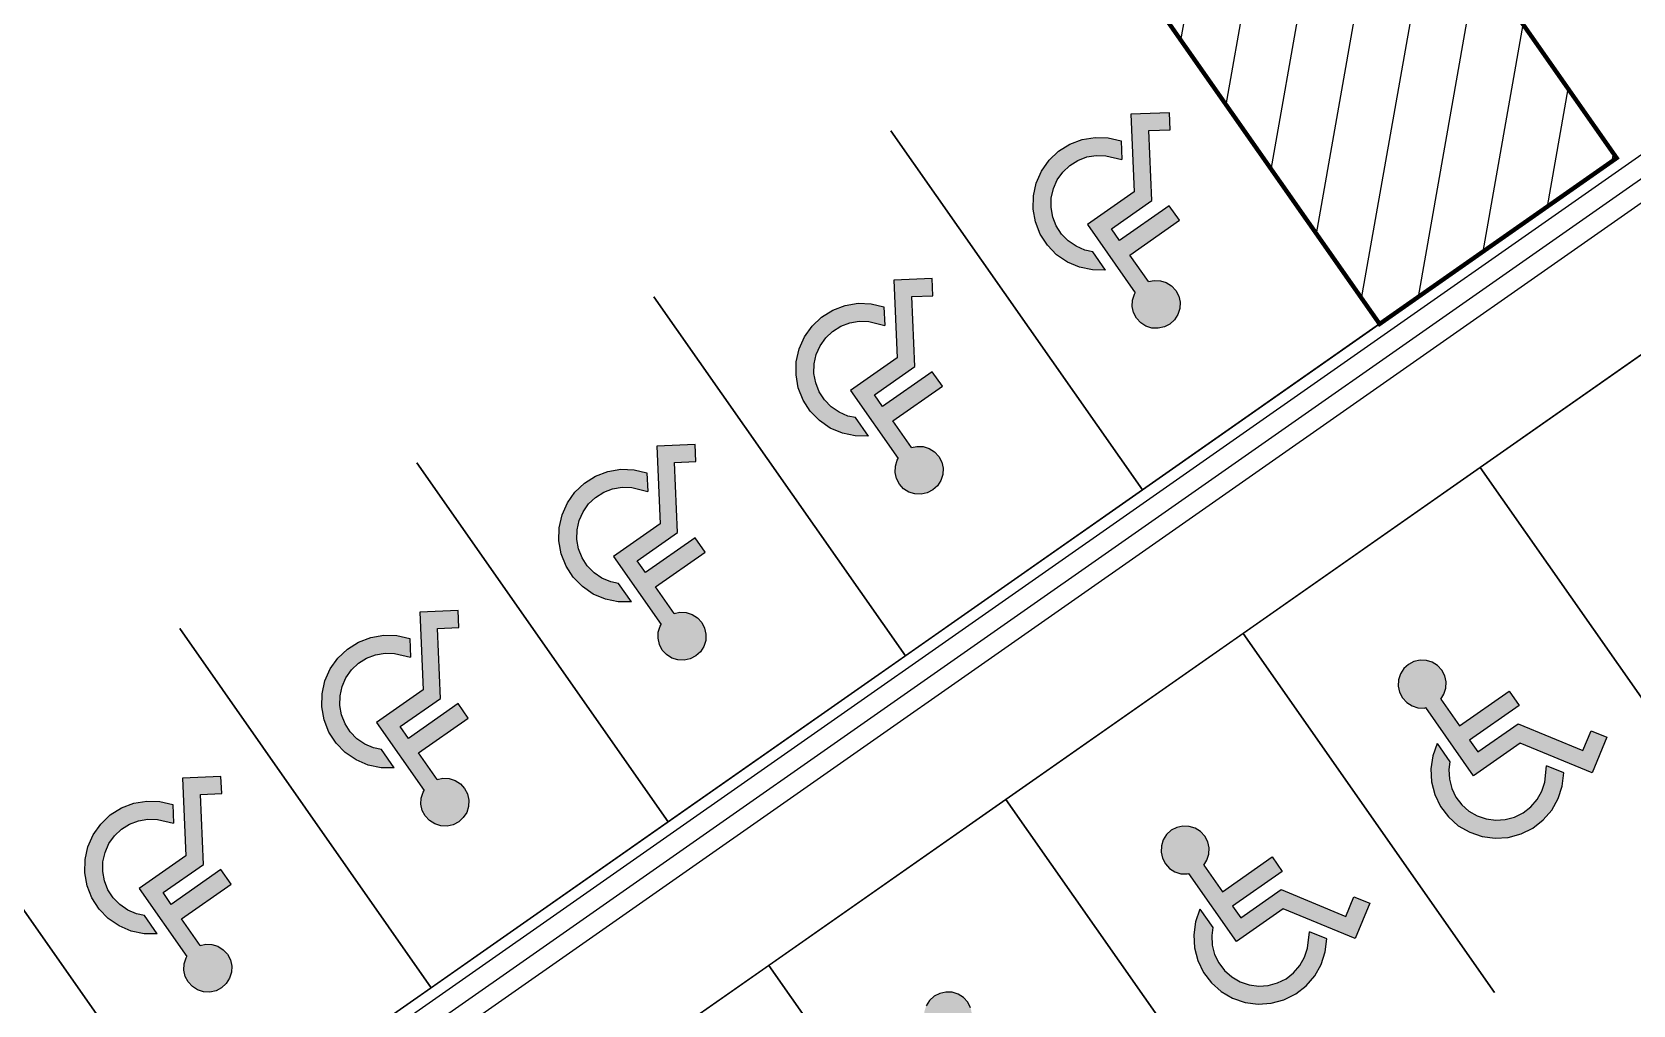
# Model space of a CAD drawing. Header units: millimetres. Extents: x 152904052 to 153933663, y 538271515 to 539240469.
# Drawn here: x 153323858 to 153342112, y 538620318 to 538631417 of the extents above; entities that cross this region are included whole.
import ezdxf

# ---------------------------------------------------------------- set-up
doc = ezdxf.new("R2010")
doc.units = ezdxf.units.MM
doc.layers.add('SCHM', color=9, linetype='Continuous')

msp = doc.modelspace()

# ---------------------------------------------------------------- hatches: boundary and pattern name
at = {"layer": 'SCHM'}
h = msp.add_hatch(dxfattribs=at)
h.set_pattern_fill('ANSI31', color=256, scale=200, angle=35)
h.set_pattern_definition([(80, (122809884.9, 494497989), (-625.352923, 110.266593), [])])
h.paths.add_polyline_path([(153336355.1, 538632182.4), (153339058.3, 538634075.2), (153341926.4, 538629979.1), (153339223.2, 538628086.3)])
for points in [[(153336851.9, 538628520.1), (153336900.3, 538628467.3), (153336933.3, 538628403.9), (153336948.8, 538628334), (153336945.7, 538628262.5), (153336924.2, 538628194.2), (153336885.7, 538628133.9), (153336833, 538628085.5), (153336769.5, 538628052.5), (153336699.6, 538628037), (153336628.1, 538628040.1), (153336559.8, 538628061.6), (153336499.5, 538628100.1), (153336451.1, 538628152.9), (153336418.1, 538628216.3), (153336402.6, 538628286.2), (153336405.7, 538628357.7), (153336427.2, 538628426), (153336438, 538628442.8), (153335894.3, 538629219.3), (153336426.3, 538629591.7), (153336388.7, 538630477.9), (153336825.9, 538630496.4), (153336834.1, 538630301.7), (153336591.6, 538630291.5), (153336625.4, 538629493.3), (153336165.7, 538629171.4), (153336259.3, 538629037.7), (153336825.6, 538629434.2), (153336940.9, 538629269.5), (153336374.6, 538628873), (153336587.5, 538628569), (153336651.8, 538628583.2), (153336723.3, 538628580.1), (153336791.6, 538628558.6)], [(153335863.4, 538628929.2), (153335951.9, 538628910.8), (153336098.7, 538628701.2), (153335948.7, 538628702.3), (153335801.8, 538628732.9), (153335663.8, 538628791.7), (153335540, 538628876.6), (153335435.4, 538628984.2), (153335354, 538629110.2), (153335298.9, 538629249.8), (153335272.4, 538629397.5), (153335275.5, 538629547.5), (153335308, 538629694), (153335368.6, 538629831.2), (153335455.1, 538629953.8), (153335564, 538630057.1), (153335691.1, 538630136.8), (153335831.4, 538630190.1), (153335979.4, 538630214.7), (153336129.4, 538630209.7), (153336275.4, 538630175.3), (153336284.4, 538629962.8), (153336102.2, 538630005.7), (153335992.9, 538630009.3), (153335885, 538629991.4), (153335782.8, 538629952.6), (153335690.2, 538629894.4), (153335610.8, 538629819.2), (153335547.7, 538629729.8), (153335503.5, 538629629.8), (153335479.8, 538629523), (153335477.6, 538629413.7), (153335496.9, 538629306), (153335537.1, 538629204.3), (153335596.4, 538629112.4), (153335672.7, 538629034), (153335762.8, 538628972.1)], [(153334148.7, 538626627.3), (153334197.1, 538626574.5), (153334230.1, 538626511.1), (153334245.6, 538626441.2), (153334242.5, 538626369.7), (153334221, 538626301.4), (153334182.5, 538626241.1), (153334129.7, 538626192.7), (153334066.3, 538626159.7), (153333996.4, 538626144.2), (153333924.9, 538626147.3), (153333856.6, 538626168.8), (153333796.3, 538626207.3), (153333747.9, 538626260.1), (153333714.9, 538626323.5), (153333699.4, 538626393.4), (153333702.5, 538626464.9), (153333724, 538626533.2), (153333734.8, 538626550), (153333191.1, 538627326.5), (153333723, 538627698.9), (153333685.5, 538628585.1), (153334122.7, 538628603.6), (153334130.9, 538628408.9), (153333888.4, 538628398.7), (153333922.2, 538627600.5), (153333462.5, 538627278.6), (153333556.1, 538627144.9), (153334122.4, 538627541.4), (153334237.7, 538627376.7), (153333671.4, 538626980.2), (153333884.3, 538626676.2), (153333948.6, 538626690.4), (153334020.1, 538626687.3), (153334088.4, 538626665.8)], [(153333160.2, 538627036.4), (153333248.7, 538627018), (153333395.5, 538626808.4), (153333245.5, 538626809.5), (153333098.6, 538626840.1), (153332960.6, 538626898.9), (153332836.8, 538626983.8), (153332732.2, 538627091.4), (153332650.8, 538627217.4), (153332595.7, 538627357), (153332569.2, 538627504.7), (153332572.3, 538627654.7), (153332604.8, 538627801.2), (153332665.4, 538627938.4), (153332751.9, 538628061), (153332860.8, 538628164.3), (153332987.9, 538628244), (153333128.2, 538628297.3), (153333276.2, 538628321.9), (153333426.2, 538628316.9), (153333572.2, 538628282.5), (153333581.2, 538628070), (153333399, 538628112.9), (153333289.7, 538628116.5), (153333181.8, 538628098.6), (153333079.6, 538628059.8), (153332987, 538628001.6), (153332907.6, 538627926.4), (153332844.5, 538627837), (153332800.3, 538627737), (153332776.6, 538627630.2), (153332774.4, 538627520.9), (153332793.7, 538627413.2), (153332833.9, 538627311.5), (153332893.2, 538627219.6), (153332969.5, 538627141.2), (153333059.6, 538627079.3)], [(153331445.5, 538624734.5), (153331493.9, 538624681.7), (153331526.9, 538624618.3), (153331542.4, 538624548.4), (153331539.3, 538624476.9), (153331517.8, 538624408.6), (153331479.3, 538624348.3), (153331426.5, 538624299.9), (153331363.1, 538624266.9), (153331293.2, 538624251.4), (153331221.7, 538624254.5), (153331153.4, 538624276), (153331093.1, 538624314.5), (153331044.7, 538624367.3), (153331011.7, 538624430.7), (153330996.2, 538624500.6), (153330999.3, 538624572.1), (153331020.8, 538624640.4), (153331031.6, 538624657.2), (153330487.9, 538625433.7), (153331019.8, 538625806.1), (153330982.3, 538626692.3), (153331419.5, 538626710.8), (153331427.7, 538626516.1), (153331185.2, 538626505.9), (153331219, 538625707.7), (153330759.3, 538625385.8), (153330852.9, 538625252.1), (153331419.2, 538625648.6), (153331534.5, 538625483.9), (153330968.2, 538625087.4), (153331181.1, 538624783.3), (153331245.4, 538624797.6), (153331316.9, 538624794.5), (153331385.2, 538624773)], [(153330457, 538625143.6), (153330545.5, 538625125.2), (153330692.3, 538624915.6), (153330542.3, 538624916.7), (153330395.4, 538624947.3), (153330257.4, 538625006.1), (153330133.6, 538625091), (153330029, 538625198.6), (153329947.6, 538625324.6), (153329892.5, 538625464.2), (153329866, 538625611.9), (153329869.1, 538625761.9), (153329901.6, 538625908.4), (153329962.2, 538626045.6), (153330048.7, 538626168.2), (153330157.6, 538626271.5), (153330284.7, 538626351.2), (153330425, 538626404.5), (153330573, 538626429.1), (153330723, 538626424.1), (153330869, 538626389.7), (153330878, 538626177.1), (153330695.8, 538626220.1), (153330586.5, 538626223.7), (153330478.6, 538626205.8), (153330376.4, 538626167), (153330283.7, 538626108.8), (153330204.4, 538626033.6), (153330141.3, 538625944.2), (153330097.1, 538625844.2), (153330073.4, 538625737.4), (153330071.2, 538625628.1), (153330090.5, 538625520.4), (153330130.7, 538625418.7), (153330190, 538625326.8), (153330266.3, 538625248.4), (153330356.4, 538625186.5)], [(153328742.3, 538622841.7), (153328790.7, 538622788.9), (153328823.7, 538622725.5), (153328839.2, 538622655.6), (153328836.1, 538622584.1), (153328814.6, 538622515.8), (153328776.1, 538622455.5), (153328723.3, 538622407.1), (153328659.9, 538622374.1), (153328590, 538622358.6), (153328518.5, 538622361.7), (153328450.2, 538622383.2), (153328389.9, 538622421.7), (153328341.5, 538622474.5), (153328308.5, 538622537.9), (153328293, 538622607.8), (153328296.1, 538622679.3), (153328317.6, 538622747.6), (153328328.4, 538622764.4), (153327784.7, 538623540.9), (153328316.6, 538623913.3), (153328279.1, 538624799.5), (153328716.3, 538624818), (153328724.5, 538624623.3), (153328482, 538624613.1), (153328515.8, 538623814.9), (153328056.1, 538623493), (153328149.7, 538623359.2), (153328716, 538623755.7), (153328831.3, 538623591.1), (153328265, 538623194.6), (153328477.9, 538622890.5), (153328542.2, 538622904.8), (153328613.7, 538622901.7), (153328682, 538622880.2)], [(153327753.8, 538623250.8), (153327842.3, 538623232.4), (153327989.1, 538623022.7), (153327839.1, 538623023.9), (153327692.2, 538623054.4), (153327554.1, 538623113.3), (153327430.4, 538623198.2), (153327325.8, 538623305.8), (153327244.4, 538623431.8), (153327189.3, 538623571.4), (153327162.8, 538623719.1), (153327165.9, 538623869.1), (153327198.4, 538624015.6), (153327259, 538624152.8), (153327345.5, 538624275.4), (153327454.4, 538624378.7), (153327581.5, 538624458.4), (153327721.8, 538624511.7), (153327869.8, 538624536.3), (153328019.8, 538624531.3), (153328165.8, 538624496.9), (153328174.8, 538624284.3), (153327992.6, 538624327.2), (153327883.3, 538624330.9), (153327775.4, 538624313), (153327673.2, 538624274.2), (153327580.5, 538624216), (153327501.2, 538624140.8), (153327438.1, 538624051.4), (153327393.9, 538623951.4), (153327370.2, 538623844.6), (153327368, 538623735.3), (153327387.3, 538623627.6), (153327427.4, 538623525.9), (153327486.8, 538623434), (153327563.1, 538623355.6), (153327653.2, 538623293.7)], [(153339966.2, 538624072.5), (153339933.1, 538624136), (153339884.8, 538624188.8), (153339824.4, 538624227.2), (153339756.2, 538624248.7), (153339684.7, 538624251.9), (153339614.8, 538624236.4), (153339551.3, 538624203.3), (153339498.5, 538624155), (153339460.1, 538624094.6), (153339438.6, 538624026.4), (153339435.4, 538623954.9), (153339450.9, 538623885), (153339484, 538623821.5), (153339532.3, 538623768.8), (153339592.7, 538623730.3), (153339660.9, 538623708.8), (153339732.4, 538623705.7), (153339752, 538623710), (153340295.6, 538622933.6), (153340827.5, 538623306), (153341647.4, 538622967.7), (153341814.3, 538623372.1), (153341634.3, 538623446.4), (153341541.7, 538623222.1), (153340803.2, 538623526.8), (153340343.5, 538623204.9), (153340249.8, 538623338.7), (153340816.1, 538623735.2), (153340700.8, 538623899.8), (153340134.5, 538623503.3), (153339921.6, 538623807.4), (153339957, 538623862.9), (153339978.5, 538623931.2), (153339981.6, 538624002.7)], [(153340012.5, 538623003.7), (153340025.5, 538623093.2), (153339878.7, 538623302.8), (153339828.4, 538623161.4), (153339806.9, 538623012.9), (153339815, 538622863.1), (153339852.5, 538622717.8), (153339917.8, 538622582.7), (153340008.3, 538622463.1), (153340120.7, 538622363.6), (153340250.4, 538622288.2), (153340392.4, 538622239.8), (153340541.2, 538622220.2), (153340690.9, 538622230.3), (153340835.7, 538622269.6), (153340969.9, 538622336.6), (153341088.4, 538622428.8), (153341186.4, 538622542.4), (153341260.1, 538622673.1), (153341306.7, 538622815.7), (153341324.3, 538622964.7), (153341127.7, 538623045.8), (153341105.7, 538622860), (153341071.7, 538622756), (153341018, 538622660.7), (153340946.6, 538622577.9), (153340860.2, 538622510.8), (153340762.4, 538622461.9), (153340656.8, 538622433.3), (153340547.7, 538622425.9), (153340439.3, 538622440.2), (153340335.8, 538622475.5), (153340241.2, 538622530.5), (153340159.3, 538622603), (153340093.3, 538622690.1), (153340045.7, 538622788.6), (153340018.4, 538622894.5)], [(153326039.1, 538620948.9), (153326087.5, 538620896.1), (153326120.5, 538620832.7), (153326136, 538620762.8), (153326132.9, 538620691.3), (153326111.4, 538620623), (153326072.9, 538620562.7), (153326020.1, 538620514.3), (153325956.7, 538620481.3), (153325886.8, 538620465.8), (153325815.3, 538620468.9), (153325747, 538620490.4), (153325686.7, 538620528.9), (153325638.3, 538620581.7), (153325605.3, 538620645.1), (153325589.8, 538620715), (153325592.9, 538620786.5), (153325614.4, 538620854.8), (153325625.2, 538620871.6), (153325081.5, 538621648.1), (153325613.4, 538622020.5), (153325575.9, 538622906.7), (153326013.1, 538622925.2), (153326021.3, 538622730.5), (153325778.8, 538622720.3), (153325812.6, 538621922.1), (153325352.9, 538621600.2), (153325446.5, 538621466.4), (153326012.8, 538621862.9), (153326128.1, 538621698.3), (153325561.8, 538621301.8), (153325774.7, 538620997.7), (153325839, 538621012), (153325910.5, 538621008.9), (153325978.8, 538620987.4)], [(153325050.6, 538621358), (153325139.1, 538621339.6), (153325285.9, 538621129.9), (153325135.9, 538621131.1), (153324989, 538621161.6), (153324850.9, 538621220.5), (153324727.2, 538621305.4), (153324622.6, 538621413), (153324541.2, 538621539), (153324486.1, 538621678.6), (153324459.6, 538621826.3), (153324462.7, 538621976.3), (153324495.2, 538622122.8), (153324555.8, 538622260), (153324642.3, 538622382.6), (153324751.2, 538622485.9), (153324878.3, 538622565.6), (153325018.6, 538622618.9), (153325166.6, 538622643.5), (153325316.6, 538622638.5), (153325462.6, 538622604.1), (153325471.6, 538622391.5), (153325289.4, 538622434.4), (153325180.1, 538622438.1), (153325072.2, 538622420.2), (153324970, 538622381.4), (153324877.3, 538622323.2), (153324798, 538622248), (153324734.9, 538622158.6), (153324690.7, 538622058.6), (153324667, 538621951.8), (153324664.8, 538621842.5), (153324684.1, 538621734.8), (153324724.2, 538621633.1), (153324783.6, 538621541.2), (153324859.9, 538621462.8), (153324950, 538621400.9)], [(153337263, 538622179.7), (153337229.9, 538622243.2), (153337181.6, 538622296), (153337121.2, 538622334.4), (153337053, 538622355.9), (153336981.5, 538622359.1), (153336911.6, 538622343.6), (153336848.1, 538622310.5), (153336795.3, 538622262.2), (153336756.9, 538622201.8), (153336735.4, 538622133.6), (153336732.2, 538622062.1), (153336747.7, 538621992.2), (153336780.8, 538621928.7), (153336829.1, 538621876), (153336889.5, 538621837.5), (153336957.7, 538621816), (153337029.2, 538621812.9), (153337048.8, 538621817.2), (153337592.4, 538621040.8), (153338124.3, 538621413.2), (153338944.2, 538621074.9), (153339111.1, 538621479.3), (153338931.1, 538621553.6), (153338838.4, 538621329.3), (153338100, 538621634), (153337640.3, 538621312.1), (153337546.6, 538621445.9), (153338112.9, 538621842.4), (153337997.6, 538622007), (153337431.3, 538621610.5), (153337218.4, 538621914.6), (153337253.8, 538621970.1), (153337275.3, 538622038.4), (153337278.4, 538622109.9)], [(153337309.3, 538621110.9), (153337322.3, 538621200.4), (153337175.5, 538621410), (153337125.2, 538621268.6), (153337103.7, 538621120.1), (153337111.8, 538620970.3), (153337149.3, 538620825), (153337214.6, 538620689.9), (153337305.1, 538620570.3), (153337417.5, 538620470.8), (153337547.2, 538620395.4), (153337689.2, 538620347), (153337838, 538620327.4), (153337987.7, 538620337.5), (153338132.5, 538620376.8), (153338266.7, 538620443.8), (153338385.2, 538620536), (153338483.2, 538620649.6), (153338556.9, 538620780.3), (153338603.5, 538620922.9), (153338621.1, 538621071.9), (153338424.5, 538621153), (153338402.5, 538620967.2), (153338368.5, 538620863.2), (153338314.8, 538620767.9), (153338243.4, 538620685.1), (153338157, 538620618), (153338059.2, 538620569.1), (153337953.6, 538620540.5), (153337844.5, 538620533.1), (153337736.1, 538620547.4), (153337632.6, 538620582.7), (153337538, 538620637.7), (153337456.1, 538620710.2), (153337390.1, 538620797.3), (153337342.5, 538620895.8), (153337315.2, 538621001.7)], [(153334559.8, 538620286.9), (153334526.7, 538620350.4), (153334478.4, 538620403.2), (153334418, 538620441.6), (153334349.7, 538620463.1), (153334278.3, 538620466.3), (153334208.4, 538620450.8), (153334144.9, 538620417.7), (153334092.1, 538620369.4), (153334053.7, 538620309), (153334032.2, 538620240.8), (153334029, 538620169.3), (153334044.5, 538620099.4), (153334077.6, 538620035.9), (153334125.9, 538619983.2), (153334186.3, 538619944.7), (153334254.5, 538619923.2), (153334326, 538619920.1), (153334345.6, 538619924.4), (153334889.2, 538619148), (153335421.1, 538619520.4), (153336241, 538619182.1), (153336407.9, 538619586.5), (153336227.9, 538619660.8), (153336135.2, 538619436.5), (153335396.8, 538619741.2), (153334937.1, 538619419.3), (153334843.4, 538619553), (153335409.7, 538619949.5), (153335294.4, 538620114.2), (153334728.1, 538619717.7), (153334515.2, 538620021.8), (153334550.6, 538620077.3), (153334572.1, 538620145.6), (153334575.2, 538620217.1)]]:
    msp.add_hatch(color=256, dxfattribs=at).paths.add_polyline_path(points)

# ---------------------------------------------------------------- linework, layer by layer
for p, q in [((153336825.9, 538630496.4), (153336388.7, 538630477.9)), ((153336388.7, 538630477.9), (153336426.3, 538629591.7)), ((153336834.1, 538630301.7), (153336825.9, 538630496.4)), ((153336591.6, 538630291.5), (153336834.1, 538630301.7)), ((153336625.4, 538629493.3), (153336591.6, 538630291.5)), ((153335455.1, 538629953.8), (153335564, 538630057.1)), ((153335564, 538630057.1), (153335691.1, 538630136.8)), ((153335691.1, 538630136.8), (153335831.4, 538630190.1)), ((153335831.4, 538630190.1), (153335979.4, 538630214.7)), ((153335979.4, 538630214.7), (153336129.4, 538630209.7)), ((153336129.4, 538630209.7), (153336275.4, 538630175.3)), ((153336275.4, 538630175.3), (153336284.4, 538629962.8)), ((153335368.6, 538629831.2), (153335455.1, 538629953.8)), ((153335610.8, 538629819.2), (153335690.2, 538629894.4)), ((153335690.2, 538629894.4), (153335782.8, 538629952.6)), ((153335782.8, 538629952.6), (153335885, 538629991.4)), ((153335885, 538629991.4), (153335992.9, 538630009.3)), ((153335992.9, 538630009.3), (153336102.2, 538630005.7)), ((153336102.2, 538630005.7), (153336284.4, 538629962.8)), ((153335275.5, 538629547.5), (153335308, 538629694)), ((153335308, 538629694), (153335368.6, 538629831.2)), ((153335503.5, 538629629.8), (153335547.7, 538629729.8)), ((153335547.7, 538629729.8), (153335610.8, 538629819.2)), ((153335272.4, 538629397.5), (153335275.5, 538629547.5)), ((153335477.6, 538629413.7), (153335479.8, 538629523)), ((153335479.8, 538629523), (153335503.5, 538629629.8)), ((153336426.3, 538629591.7), (153335894.3, 538629219.3)), ((153335298.9, 538629249.8), (153335272.4, 538629397.5)), ((153335496.9, 538629306), (153335477.6, 538629413.7)), ((153336165.7, 538629171.4), (153336625.4, 538629493.3)), ((153336825.6, 538629434.2), (153336259.3, 538629037.7)), ((153336940.9, 538629269.5), (153336825.6, 538629434.2)), ((153335354, 538629110.2), (153335298.9, 538629249.8)), ((153335537.1, 538629204.3), (153335496.9, 538629306)), ((153335596.4, 538629112.4), (153335537.1, 538629204.3)), ((153335894.3, 538629219.3), (153336438, 538628442.8)), ((153336259.3, 538629037.7), (153336165.7, 538629171.4)), ((153336374.6, 538628873), (153336940.9, 538629269.5)), ((153335435.4, 538628984.2), (153335354, 538629110.2)), ((153335540, 538628876.6), (153335435.4, 538628984.2)), ((153335672.7, 538629034), (153335596.4, 538629112.4)), ((153335762.8, 538628972.1), (153335672.7, 538629034)), ((153335863.4, 538628929.2), (153335762.8, 538628972.1)), ((153335663.8, 538628791.7), (153335540, 538628876.6)), ((153335801.8, 538628732.9), (153335663.8, 538628791.7)), ((153335951.9, 538628910.8), (153335863.4, 538628929.2)), ((153336098.7, 538628701.2), (153335951.9, 538628910.8)), ((153336587.5, 538628569), (153336374.6, 538628873)), ((153334122.7, 538628603.6), (153333685.5, 538628585.1)), ((153334130.9, 538628408.9), (153334122.7, 538628603.6)), ((153335948.7, 538628702.3), (153335801.8, 538628732.9)), ((153336098.7, 538628701.2), (153335948.7, 538628702.3)), ((153333685.5, 538628585.1), (153333723, 538627698.9)), ((153336405.7, 538628357.7), (153336427.2, 538628426)), ((153336427.2, 538628426), (153336438, 538628442.8)), ((153336587.5, 538628569), (153336651.8, 538628583.2)), ((153336651.8, 538628583.2), (153336723.3, 538628580.1)), ((153336723.3, 538628580.1), (153336791.6, 538628558.6)), ((153336791.6, 538628558.6), (153336851.9, 538628520.1)), ((153336851.9, 538628520.1), (153336900.3, 538628467.3)), ((153336900.3, 538628467.3), (153336933.3, 538628403.9)), ((153332860.8, 538628164.3), (153332987.9, 538628244)), ((153332987.9, 538628244), (153333128.2, 538628297.3)), ((153333128.2, 538628297.3), (153333276.2, 538628321.9)), ((153333276.2, 538628321.9), (153333426.2, 538628316.9)), ((153333426.2, 538628316.9), (153333572.2, 538628282.5)), ((153333572.2, 538628282.5), (153333581.2, 538628070)), ((153333888.4, 538628398.7), (153334130.9, 538628408.9)), ((153333922.2, 538627600.5), (153333888.4, 538628398.7)), ((153336402.6, 538628286.2), (153336405.7, 538628357.7)), ((153336418.1, 538628216.3), (153336402.6, 538628286.2)), ((153336945.7, 538628262.5), (153336924.2, 538628194.2)), ((153336933.3, 538628403.9), (153336948.8, 538628334)), ((153336948.8, 538628334), (153336945.7, 538628262.5)), ((153332665.4, 538627938.4), (153332751.9, 538628061)), ((153332751.9, 538628061), (153332860.8, 538628164.3)), ((153332987, 538628001.6), (153333079.6, 538628059.8)), ((153333079.6, 538628059.8), (153333181.8, 538628098.6)), ((153333181.8, 538628098.6), (153333289.7, 538628116.5)), ((153333289.7, 538628116.5), (153333399, 538628112.9)), ((153333399, 538628112.9), (153333581.2, 538628070)), ((153336451.1, 538628152.9), (153336418.1, 538628216.3)), ((153336499.5, 538628100.1), (153336451.1, 538628152.9)), ((153336559.8, 538628061.6), (153336499.5, 538628100.1)), ((153336628.1, 538628040.1), (153336559.8, 538628061.6)), ((153336769.5, 538628052.5), (153336699.6, 538628037)), ((153336833, 538628085.5), (153336769.5, 538628052.5)), ((153336885.7, 538628133.9), (153336833, 538628085.5)), ((153336924.2, 538628194.2), (153336885.7, 538628133.9)), ((153332604.8, 538627801.2), (153332665.4, 538627938.4)), ((153332844.5, 538627837), (153332907.6, 538627926.4)), ((153332907.6, 538627926.4), (153332987, 538628001.6)), ((153336699.6, 538628037), (153336628.1, 538628040.1)), ((153332572.3, 538627654.7), (153332604.8, 538627801.2)), ((153332776.6, 538627630.2), (153332800.3, 538627737)), ((153332800.3, 538627737), (153332844.5, 538627837)), ((153333723, 538627698.9), (153333191.1, 538627326.5)), ((153332569.2, 538627504.7), (153332572.3, 538627654.7)), ((153332595.7, 538627357), (153332569.2, 538627504.7)), ((153332774.4, 538627520.9), (153332776.6, 538627630.2)), ((153332793.7, 538627413.2), (153332774.4, 538627520.9)), ((153333462.5, 538627278.6), (153333922.2, 538627600.5)), ((153334122.4, 538627541.4), (153333556.1, 538627144.9)), ((153334237.7, 538627376.7), (153334122.4, 538627541.4)), ((153332650.8, 538627217.4), (153332595.7, 538627357)), ((153332833.9, 538627311.5), (153332793.7, 538627413.2)), ((153333191.1, 538627326.5), (153333734.8, 538626550)), ((153333671.4, 538626980.2), (153334237.7, 538627376.7)), ((153332732.2, 538627091.4), (153332650.8, 538627217.4)), ((153332893.2, 538627219.6), (153332833.9, 538627311.5)), ((153332969.5, 538627141.2), (153332893.2, 538627219.6)), ((153333059.6, 538627079.3), (153332969.5, 538627141.2)), ((153333556.1, 538627144.9), (153333462.5, 538627278.6)), ((153332836.8, 538626983.8), (153332732.2, 538627091.4)), ((153332960.6, 538626898.9), (153332836.8, 538626983.8)), ((153333160.2, 538627036.4), (153333059.6, 538627079.3)), ((153333248.7, 538627018), (153333160.2, 538627036.4)), ((153333395.5, 538626808.4), (153333248.7, 538627018)), ((153333884.3, 538626676.2), (153333671.4, 538626980.2)), ((153333098.6, 538626840.1), (153332960.6, 538626898.9)), ((153333245.5, 538626809.5), (153333098.6, 538626840.1)), ((153333395.5, 538626808.4), (153333245.5, 538626809.5)), ((153331419.5, 538626710.8), (153330982.3, 538626692.3)), ((153330982.3, 538626692.3), (153331019.8, 538625806.1)), ((153331427.7, 538626516.1), (153331419.5, 538626710.8)), ((153333884.3, 538626676.2), (153333948.6, 538626690.4)), ((153333948.6, 538626690.4), (153334020.1, 538626687.3)), ((153334020.1, 538626687.3), (153334088.4, 538626665.8)), ((153334088.4, 538626665.8), (153334148.7, 538626627.3)), ((153334148.7, 538626627.3), (153334197.1, 538626574.5)), ((153330425, 538626404.5), (153330573, 538626429.1)), ((153330573, 538626429.1), (153330723, 538626424.1)), ((153330723, 538626424.1), (153330869, 538626389.7)), ((153331185.2, 538626505.9), (153331427.7, 538626516.1)), ((153331219, 538625707.7), (153331185.2, 538626505.9)), ((153333699.4, 538626393.4), (153333702.5, 538626464.9)), ((153333702.5, 538626464.9), (153333724, 538626533.2)), ((153333724, 538626533.2), (153333734.8, 538626550)), ((153334197.1, 538626574.5), (153334230.1, 538626511.1)), ((153334230.1, 538626511.1), (153334245.6, 538626441.2)), ((153334245.6, 538626441.2), (153334242.5, 538626369.7)), ((153330048.7, 538626168.2), (153330157.6, 538626271.5)), ((153330157.6, 538626271.5), (153330284.7, 538626351.2)), ((153330284.7, 538626351.2), (153330425, 538626404.5)), ((153330478.6, 538626205.8), (153330586.5, 538626223.7)), ((153330586.5, 538626223.7), (153330695.8, 538626220.1)), ((153330869, 538626389.7), (153330878, 538626177.1)), ((153333714.9, 538626323.5), (153333699.4, 538626393.4)), ((153333747.9, 538626260.1), (153333714.9, 538626323.5)), ((153333796.3, 538626207.3), (153333747.9, 538626260.1)), ((153334182.5, 538626241.1), (153334129.7, 538626192.7)), ((153334221, 538626301.4), (153334182.5, 538626241.1)), ((153334242.5, 538626369.7), (153334221, 538626301.4)), ((153329901.6, 538625908.4), (153329962.2, 538626045.6)), ((153329962.2, 538626045.6), (153330048.7, 538626168.2)), ((153330204.4, 538626033.6), (153330283.7, 538626108.8)), ((153330283.7, 538626108.8), (153330376.4, 538626167)), ((153330376.4, 538626167), (153330478.6, 538626205.8)), ((153330695.8, 538626220.1), (153330878, 538626177.1)), ((153333856.6, 538626168.8), (153333796.3, 538626207.3)), ((153333924.9, 538626147.3), (153333856.6, 538626168.8)), ((153333996.4, 538626144.2), (153333924.9, 538626147.3)), ((153334066.3, 538626159.7), (153333996.4, 538626144.2)), ((153334129.7, 538626192.7), (153334066.3, 538626159.7)), ((153329869.1, 538625761.9), (153329901.6, 538625908.4)), ((153330097.1, 538625844.2), (153330141.3, 538625944.2)), ((153330141.3, 538625944.2), (153330204.4, 538626033.6)), ((153329866, 538625611.9), (153329869.1, 538625761.9)), ((153330071.2, 538625628.1), (153330073.4, 538625737.4)), ((153330073.4, 538625737.4), (153330097.1, 538625844.2)), ((153331019.8, 538625806.1), (153330487.9, 538625433.7)), ((153330759.3, 538625385.8), (153331219, 538625707.7)), ((153329892.5, 538625464.2), (153329866, 538625611.9)), ((153330090.5, 538625520.4), (153330071.2, 538625628.1)), ((153330130.7, 538625418.7), (153330090.5, 538625520.4)), ((153331419.2, 538625648.6), (153330852.9, 538625252.1)), ((153331534.5, 538625483.9), (153331419.2, 538625648.6)), ((153329947.6, 538625324.6), (153329892.5, 538625464.2)), ((153330029, 538625198.6), (153329947.6, 538625324.6)), ((153330190, 538625326.8), (153330130.7, 538625418.7)), ((153330266.3, 538625248.4), (153330190, 538625326.8)), ((153330487.9, 538625433.7), (153331031.6, 538624657.2)), ((153330852.9, 538625252.1), (153330759.3, 538625385.8)), ((153330968.2, 538625087.4), (153331534.5, 538625483.9)), ((153330133.6, 538625091), (153330029, 538625198.6)), ((153330356.4, 538625186.5), (153330266.3, 538625248.4)), ((153330457, 538625143.6), (153330356.4, 538625186.5)), ((153330545.5, 538625125.2), (153330457, 538625143.6)), ((153330257.4, 538625006.1), (153330133.6, 538625091)), ((153330395.4, 538624947.3), (153330257.4, 538625006.1)), ((153330542.3, 538624916.7), (153330395.4, 538624947.3)), ((153330692.3, 538624915.6), (153330545.5, 538625125.2)), ((153331181.1, 538624783.3), (153330968.2, 538625087.4)), ((153328716.3, 538624818), (153328279.1, 538624799.5)), ((153328279.1, 538624799.5), (153328316.6, 538623913.3)), ((153328724.5, 538624623.3), (153328716.3, 538624818)), ((153330692.3, 538624915.6), (153330542.3, 538624916.7)), ((153331181.1, 538624783.3), (153331245.4, 538624797.6)), ((153331245.4, 538624797.6), (153331316.9, 538624794.5)), ((153331316.9, 538624794.5), (153331385.2, 538624773)), ((153331385.2, 538624773), (153331445.5, 538624734.5)), ((153328482, 538624613.1), (153328724.5, 538624623.3)), ((153328515.8, 538623814.9), (153328482, 538624613.1)), ((153330999.3, 538624572.1), (153331020.8, 538624640.4)), ((153331020.8, 538624640.4), (153331031.6, 538624657.2)), ((153331445.5, 538624734.5), (153331493.9, 538624681.7)), ((153331493.9, 538624681.7), (153331526.9, 538624618.3)), ((153331526.9, 538624618.3), (153331542.4, 538624548.4)), ((153327454.4, 538624378.7), (153327581.5, 538624458.4)), ((153327581.5, 538624458.4), (153327721.8, 538624511.7)), ((153327721.8, 538624511.7), (153327869.8, 538624536.3)), ((153327869.8, 538624536.3), (153328019.8, 538624531.3)), ((153328019.8, 538624531.3), (153328165.8, 538624496.9)), ((153328165.8, 538624496.9), (153328174.8, 538624284.3)), ((153330996.2, 538624500.6), (153330999.3, 538624572.1)), ((153331011.7, 538624430.7), (153330996.2, 538624500.6)), ((153331044.7, 538624367.3), (153331011.7, 538624430.7)), ((153331517.8, 538624408.6), (153331479.3, 538624348.3)), ((153331539.3, 538624476.9), (153331517.8, 538624408.6)), ((153331542.4, 538624548.4), (153331539.3, 538624476.9)), ((153327259, 538624152.8), (153327345.5, 538624275.4)), ((153327345.5, 538624275.4), (153327454.4, 538624378.7)), ((153327501.2, 538624140.8), (153327580.5, 538624216)), ((153327580.5, 538624216), (153327673.2, 538624274.2)), ((153327673.2, 538624274.2), (153327775.4, 538624313)), ((153327775.4, 538624313), (153327883.3, 538624330.9)), ((153327883.3, 538624330.9), (153327992.6, 538624327.2)), ((153327992.6, 538624327.2), (153328174.8, 538624284.3)), ((153331093.1, 538624314.5), (153331044.7, 538624367.3)), ((153331153.4, 538624276), (153331093.1, 538624314.5)), ((153331221.7, 538624254.5), (153331153.4, 538624276)), ((153331293.2, 538624251.4), (153331221.7, 538624254.5)), ((153331363.1, 538624266.9), (153331293.2, 538624251.4)), ((153331426.5, 538624299.9), (153331363.1, 538624266.9)), ((153331479.3, 538624348.3), (153331426.5, 538624299.9)), ((153339614.8, 538624236.4), (153339551.3, 538624203.3)), ((153339684.7, 538624251.9), (153339614.8, 538624236.4)), ((153339756.2, 538624248.7), (153339684.7, 538624251.9)), ((153339824.4, 538624227.2), (153339756.2, 538624248.7)), ((153339884.8, 538624188.8), (153339824.4, 538624227.2)), ((153327198.4, 538624015.6), (153327259, 538624152.8)), ((153327393.9, 538623951.4), (153327438.1, 538624051.4)), ((153327438.1, 538624051.4), (153327501.2, 538624140.8)), ((153339460.1, 538624094.6), (153339438.6, 538624026.4)), ((153339498.5, 538624155), (153339460.1, 538624094.6)), ((153339551.3, 538624203.3), (153339498.5, 538624155)), ((153339933.1, 538624136), (153339884.8, 538624188.8)), ((153339966.2, 538624072.5), (153339933.1, 538624136)), ((153339981.6, 538624002.7), (153339966.2, 538624072.5)), ((153327162.8, 538623719.1), (153327165.9, 538623869.1)), ((153327165.9, 538623869.1), (153327198.4, 538624015.6)), ((153327370.2, 538623844.6), (153327393.9, 538623951.4)), ((153328316.6, 538623913.3), (153327784.7, 538623540.9)), ((153339438.6, 538624026.4), (153339435.4, 538623954.9)), ((153339435.4, 538623954.9), (153339450.9, 538623885)), ((153339450.9, 538623885), (153339484, 538623821.5)), ((153339921.6, 538623807.4), (153339957, 538623862.9)), ((153339957, 538623862.9), (153339978.5, 538623931.2)), ((153339978.5, 538623931.2), (153339981.6, 538624002.7)), ((153340134.5, 538623503.3), (153340700.8, 538623899.8)), ((153340700.8, 538623899.8), (153340816.1, 538623735.2)), ((153327189.3, 538623571.4), (153327162.8, 538623719.1)), ((153327368, 538623735.3), (153327370.2, 538623844.6)), ((153327387.3, 538623627.6), (153327368, 538623735.3)), ((153328056.1, 538623493), (153328515.8, 538623814.9)), ((153328716, 538623755.7), (153328149.7, 538623359.2)), ((153328831.3, 538623591.1), (153328716, 538623755.7)), ((153339484, 538623821.5), (153339532.3, 538623768.8)), ((153339532.3, 538623768.8), (153339592.7, 538623730.3)), ((153339592.7, 538623730.3), (153339660.9, 538623708.8)), ((153339660.9, 538623708.8), (153339732.4, 538623705.7)), ((153339732.4, 538623705.7), (153339752, 538623710)), ((153340295.6, 538622933.6), (153339752, 538623710)), ((153339921.6, 538623807.4), (153340134.5, 538623503.3)), ((153340816.1, 538623735.2), (153340249.8, 538623338.7)), ((153327244.4, 538623431.8), (153327189.3, 538623571.4)), ((153327427.4, 538623525.9), (153327387.3, 538623627.6)), ((153327486.8, 538623434), (153327427.4, 538623525.9)), ((153327784.7, 538623540.9), (153328328.4, 538622764.4)), ((153328149.7, 538623359.2), (153328056.1, 538623493)), ((153328265, 538623194.6), (153328831.3, 538623591.1)), ((153340343.5, 538623204.9), (153340803.2, 538623526.8)), ((153340803.2, 538623526.8), (153341541.7, 538623222.1)), ((153327325.8, 538623305.8), (153327244.4, 538623431.8)), ((153327430.4, 538623198.2), (153327325.8, 538623305.8)), ((153327563.1, 538623355.6), (153327486.8, 538623434)), ((153327653.2, 538623293.7), (153327563.1, 538623355.6)), ((153339878.7, 538623302.8), (153339828.4, 538623161.4)), ((153339878.7, 538623302.8), (153340025.5, 538623093.2)), ((153340249.8, 538623338.7), (153340343.5, 538623204.9)), ((153340827.5, 538623306), (153340295.6, 538622933.6)), ((153341647.4, 538622967.7), (153340827.5, 538623306)), ((153341541.7, 538623222.1), (153341634.3, 538623446.4)), ((153341634.3, 538623446.4), (153341814.3, 538623372.1)), ((153341814.3, 538623372.1), (153341647.4, 538622967.7)), ((153327554.1, 538623113.3), (153327430.4, 538623198.2)), ((153327753.8, 538623250.8), (153327653.2, 538623293.7)), ((153327842.3, 538623232.4), (153327753.8, 538623250.8)), ((153327989.1, 538623022.7), (153327842.3, 538623232.4)), ((153328477.9, 538622890.5), (153328265, 538623194.6)), ((153339828.4, 538623161.4), (153339806.9, 538623012.9)), ((153327692.2, 538623054.4), (153327554.1, 538623113.3)), ((153327839.1, 538623023.9), (153327692.2, 538623054.4)), ((153327989.1, 538623022.7), (153327839.1, 538623023.9)), ((153339806.9, 538623012.9), (153339815, 538622863.1)), ((153340025.5, 538623093.2), (153340012.5, 538623003.7)), ((153340012.5, 538623003.7), (153340018.4, 538622894.5)), ((153341105.7, 538622860), (153341127.7, 538623045.8)), ((153341324.3, 538622964.7), (153341127.7, 538623045.8)), ((153341306.7, 538622815.7), (153341324.3, 538622964.7)), ((153326013.1, 538622925.2), (153325575.9, 538622906.7)), ((153325575.9, 538622906.7), (153325613.4, 538622020.5)), ((153326021.3, 538622730.5), (153326013.1, 538622925.2)), ((153328317.6, 538622747.6), (153328328.4, 538622764.4)), ((153328477.9, 538622890.5), (153328542.2, 538622904.8)), ((153328542.2, 538622904.8), (153328613.7, 538622901.7)), ((153328613.7, 538622901.7), (153328682, 538622880.2)), ((153328682, 538622880.2), (153328742.3, 538622841.7)), ((153328742.3, 538622841.7), (153328790.7, 538622788.9)), ((153328790.7, 538622788.9), (153328823.7, 538622725.5)), ((153339815, 538622863.1), (153339852.5, 538622717.8)), ((153340018.4, 538622894.5), (153340045.7, 538622788.6)), ((153340045.7, 538622788.6), (153340093.3, 538622690.1)), ((153341018, 538622660.7), (153341071.7, 538622756)), ((153341071.7, 538622756), (153341105.7, 538622860)), ((153341260.1, 538622673.1), (153341306.7, 538622815.7)), ((153324878.3, 538622565.6), (153325018.6, 538622618.9)), ((153325018.6, 538622618.9), (153325166.6, 538622643.5)), ((153325166.6, 538622643.5), (153325316.6, 538622638.5)), ((153325316.6, 538622638.5), (153325462.6, 538622604.1)), ((153325462.6, 538622604.1), (153325471.6, 538622391.5)), ((153325778.8, 538622720.3), (153326021.3, 538622730.5)), ((153325812.6, 538621922.1), (153325778.8, 538622720.3)), ((153328293, 538622607.8), (153328296.1, 538622679.3)), ((153328308.5, 538622537.9), (153328293, 538622607.8)), ((153328296.1, 538622679.3), (153328317.6, 538622747.6)), ((153328836.1, 538622584.1), (153328814.6, 538622515.8)), ((153328823.7, 538622725.5), (153328839.2, 538622655.6)), ((153328839.2, 538622655.6), (153328836.1, 538622584.1)), ((153339852.5, 538622717.8), (153339917.8, 538622582.7)), ((153339917.8, 538622582.7), (153340008.3, 538622463.1)), ((153340093.3, 538622690.1), (153340159.3, 538622603)), ((153340159.3, 538622603), (153340241.2, 538622530.5)), ((153340860.2, 538622510.8), (153340946.6, 538622577.9)), ((153340946.6, 538622577.9), (153341018, 538622660.7)), ((153341186.4, 538622542.4), (153341260.1, 538622673.1)), ((153324642.3, 538622382.6), (153324751.2, 538622485.9)), ((153324751.2, 538622485.9), (153324878.3, 538622565.6)), ((153324970, 538622381.4), (153325072.2, 538622420.2)), ((153325072.2, 538622420.2), (153325180.1, 538622438.1)), ((153325180.1, 538622438.1), (153325289.4, 538622434.4)), ((153325289.4, 538622434.4), (153325471.6, 538622391.5)), ((153328341.5, 538622474.5), (153328308.5, 538622537.9)), ((153328389.9, 538622421.7), (153328341.5, 538622474.5)), ((153328450.2, 538622383.2), (153328389.9, 538622421.7)), ((153328723.3, 538622407.1), (153328659.9, 538622374.1)), ((153328776.1, 538622455.5), (153328723.3, 538622407.1)), ((153328814.6, 538622515.8), (153328776.1, 538622455.5)), ((153340008.3, 538622463.1), (153340120.7, 538622363.6)), ((153340241.2, 538622530.5), (153340335.8, 538622475.5)), ((153340335.8, 538622475.5), (153340439.3, 538622440.2)), ((153340439.3, 538622440.2), (153340547.7, 538622425.9)), ((153340547.7, 538622425.9), (153340656.8, 538622433.3)), ((153340656.8, 538622433.3), (153340762.4, 538622461.9)), ((153340762.4, 538622461.9), (153340860.2, 538622510.8)), ((153340969.9, 538622336.6), (153341088.4, 538622428.8)), ((153341088.4, 538622428.8), (153341186.4, 538622542.4)), ((153324495.2, 538622122.8), (153324555.8, 538622260)), ((153324555.8, 538622260), (153324642.3, 538622382.6)), ((153324734.9, 538622158.6), (153324798, 538622248)), ((153324798, 538622248), (153324877.3, 538622323.2)), ((153324877.3, 538622323.2), (153324970, 538622381.4)), ((153328518.5, 538622361.7), (153328450.2, 538622383.2)), ((153328590, 538622358.6), (153328518.5, 538622361.7)), ((153328659.9, 538622374.1), (153328590, 538622358.6)), ((153336795.3, 538622262.2), (153336756.9, 538622201.8)), ((153336848.1, 538622310.5), (153336795.3, 538622262.2)), ((153336911.6, 538622343.6), (153336848.1, 538622310.5)), ((153336981.5, 538622359.1), (153336911.6, 538622343.6)), ((153337053, 538622355.9), (153336981.5, 538622359.1)), ((153337121.2, 538622334.4), (153337053, 538622355.9)), ((153337181.6, 538622296), (153337121.2, 538622334.4)), ((153337229.9, 538622243.2), (153337181.6, 538622296)), ((153337263, 538622179.7), (153337229.9, 538622243.2)), ((153340120.7, 538622363.6), (153340250.4, 538622288.2)), ((153340250.4, 538622288.2), (153340392.4, 538622239.8)), ((153340392.4, 538622239.8), (153340541.2, 538622220.2)), ((153340541.2, 538622220.2), (153340690.9, 538622230.3)), ((153340690.9, 538622230.3), (153340835.7, 538622269.6)), ((153340835.7, 538622269.6), (153340969.9, 538622336.6)), ((153324462.7, 538621976.3), (153324495.2, 538622122.8)), ((153324667, 538621951.8), (153324690.7, 538622058.6)), ((153324690.7, 538622058.6), (153324734.9, 538622158.6)), ((153336735.4, 538622133.6), (153336732.2, 538622062.1)), ((153336732.2, 538622062.1), (153336747.7, 538621992.2)), ((153336756.9, 538622201.8), (153336735.4, 538622133.6)), ((153337253.8, 538621970.1), (153337275.3, 538622038.4)), ((153337278.4, 538622109.9), (153337263, 538622179.7)), ((153337275.3, 538622038.4), (153337278.4, 538622109.9)), ((153324459.6, 538621826.3), (153324462.7, 538621976.3)), ((153324664.8, 538621842.5), (153324667, 538621951.8)), ((153324684.1, 538621734.8), (153324664.8, 538621842.5)), ((153325613.4, 538622020.5), (153325081.5, 538621648.1)), ((153325352.9, 538621600.2), (153325812.6, 538621922.1)), ((153326012.8, 538621862.9), (153325446.5, 538621466.4)), ((153326128.1, 538621698.3), (153326012.8, 538621862.9)), ((153336747.7, 538621992.2), (153336780.8, 538621928.7)), ((153336780.8, 538621928.7), (153336829.1, 538621876)), ((153336829.1, 538621876), (153336889.5, 538621837.5)), ((153337218.4, 538621914.6), (153337253.8, 538621970.1)), ((153337218.4, 538621914.6), (153337431.3, 538621610.5)), ((153337431.3, 538621610.5), (153337997.6, 538622007)), ((153338112.9, 538621842.4), (153337546.6, 538621445.9)), ((153337997.6, 538622007), (153338112.9, 538621842.4)), ((153324486.1, 538621678.6), (153324459.6, 538621826.3)), ((153324541.2, 538621539), (153324486.1, 538621678.6)), ((153324724.2, 538621633.1), (153324684.1, 538621734.8)), ((153325561.8, 538621301.8), (153326128.1, 538621698.3)), ((153336889.5, 538621837.5), (153336957.7, 538621816)), ((153336957.7, 538621816), (153337029.2, 538621812.9)), ((153337029.2, 538621812.9), (153337048.8, 538621817.2)), ((153337592.4, 538621040.8), (153337048.8, 538621817.2)), ((153324622.6, 538621413), (153324541.2, 538621539)), ((153324783.6, 538621541.2), (153324724.2, 538621633.1)), ((153324859.9, 538621462.8), (153324783.6, 538621541.2)), ((153325081.5, 538621648.1), (153325625.2, 538620871.6)), ((153325446.5, 538621466.4), (153325352.9, 538621600.2)), ((153337640.3, 538621312.1), (153338100, 538621634)), ((153338100, 538621634), (153338838.4, 538621329.3)), ((153338838.4, 538621329.3), (153338931.1, 538621553.6)), ((153338931.1, 538621553.6), (153339111.1, 538621479.3)), ((153339111.1, 538621479.3), (153338944.2, 538621074.9)), ((153324727.2, 538621305.4), (153324622.6, 538621413)), ((153324850.9, 538621220.5), (153324727.2, 538621305.4)), ((153324950, 538621400.9), (153324859.9, 538621462.8)), ((153325050.6, 538621358), (153324950, 538621400.9)), ((153325139.1, 538621339.6), (153325050.6, 538621358)), ((153325285.9, 538621129.9), (153325139.1, 538621339.6)), ((153325774.7, 538620997.7), (153325561.8, 538621301.8)), ((153337175.5, 538621410), (153337125.2, 538621268.6)), ((153337175.5, 538621410), (153337322.3, 538621200.4)), ((153337546.6, 538621445.9), (153337640.3, 538621312.1)), ((153338124.3, 538621413.2), (153337592.4, 538621040.8)), ((153338944.2, 538621074.9), (153338124.3, 538621413.2)), ((153324989, 538621161.6), (153324850.9, 538621220.5)), ((153325135.9, 538621131.1), (153324989, 538621161.6)), ((153325285.9, 538621129.9), (153325135.9, 538621131.1)), ((153337125.2, 538621268.6), (153337103.7, 538621120.1)), ((153337103.7, 538621120.1), (153337111.8, 538620970.3)), ((153337322.3, 538621200.4), (153337309.3, 538621110.9)), ((153338402.5, 538620967.2), (153338424.5, 538621153)), ((153338621.1, 538621071.9), (153338424.5, 538621153)), ((153325774.7, 538620997.7), (153325839, 538621012)), ((153325839, 538621012), (153325910.5, 538621008.9)), ((153325910.5, 538621008.9), (153325978.8, 538620987.4)), ((153325978.8, 538620987.4), (153326039.1, 538620948.9)), ((153326039.1, 538620948.9), (153326087.5, 538620896.1)), ((153337111.8, 538620970.3), (153337149.3, 538620825)), ((153337309.3, 538621110.9), (153337315.2, 538621001.7)), ((153337315.2, 538621001.7), (153337342.5, 538620895.8)), ((153338368.5, 538620863.2), (153338402.5, 538620967.2)), ((153338603.5, 538620922.9), (153338621.1, 538621071.9)), ((153325589.8, 538620715), (153325592.9, 538620786.5)), ((153325592.9, 538620786.5), (153325614.4, 538620854.8)), ((153325614.4, 538620854.8), (153325625.2, 538620871.6)), ((153326087.5, 538620896.1), (153326120.5, 538620832.7)), ((153326120.5, 538620832.7), (153326136, 538620762.8)), ((153326136, 538620762.8), (153326132.9, 538620691.3)), ((153337149.3, 538620825), (153337214.6, 538620689.9)), ((153337342.5, 538620895.8), (153337390.1, 538620797.3)), ((153337390.1, 538620797.3), (153337456.1, 538620710.2)), ((153338243.4, 538620685.1), (153338314.8, 538620767.9)), ((153338314.8, 538620767.9), (153338368.5, 538620863.2)), ((153338483.2, 538620649.6), (153338556.9, 538620780.3)), ((153338556.9, 538620780.3), (153338603.5, 538620922.9)), ((153325605.3, 538620645.1), (153325589.8, 538620715)), ((153325638.3, 538620581.7), (153325605.3, 538620645.1)), ((153325686.7, 538620528.9), (153325638.3, 538620581.7)), ((153326111.4, 538620623), (153326072.9, 538620562.7)), ((153326132.9, 538620691.3), (153326111.4, 538620623)), ((153337214.6, 538620689.9), (153337305.1, 538620570.3)), ((153337305.1, 538620570.3), (153337417.5, 538620470.8)), ((153337456.1, 538620710.2), (153337538, 538620637.7)), ((153337538, 538620637.7), (153337632.6, 538620582.7)), ((153337632.6, 538620582.7), (153337736.1, 538620547.4)), ((153337953.6, 538620540.5), (153338059.2, 538620569.1)), ((153338059.2, 538620569.1), (153338157, 538620618)), ((153338157, 538620618), (153338243.4, 538620685.1)), ((153338385.2, 538620536), (153338483.2, 538620649.6)), ((153325747, 538620490.4), (153325686.7, 538620528.9)), ((153325815.3, 538620468.9), (153325747, 538620490.4)), ((153325886.8, 538620465.8), (153325815.3, 538620468.9)), ((153325956.7, 538620481.3), (153325886.8, 538620465.8)), ((153326020.1, 538620514.3), (153325956.7, 538620481.3)), ((153326072.9, 538620562.7), (153326020.1, 538620514.3)), ((153334144.9, 538620417.7), (153334092.1, 538620369.4)), ((153334208.4, 538620450.8), (153334144.9, 538620417.7)), ((153334278.3, 538620466.3), (153334208.4, 538620450.8)), ((153334349.7, 538620463.1), (153334278.3, 538620466.3)), ((153334418, 538620441.6), (153334349.7, 538620463.1)), ((153334478.4, 538620403.2), (153334418, 538620441.6)), ((153334526.7, 538620350.4), (153334478.4, 538620403.2)), ((153337417.5, 538620470.8), (153337547.2, 538620395.4)), ((153337547.2, 538620395.4), (153337689.2, 538620347)), ((153337736.1, 538620547.4), (153337844.5, 538620533.1)), ((153337844.5, 538620533.1), (153337953.6, 538620540.5)), ((153338132.5, 538620376.8), (153338266.7, 538620443.8)), ((153338266.7, 538620443.8), (153338385.2, 538620536)), ((153334092.1, 538620369.4), (153334053.7, 538620309)), ((153334559.8, 538620286.9), (153334526.7, 538620350.4)), ((153337689.2, 538620347), (153337838, 538620327.4)), ((153337838, 538620327.4), (153337987.7, 538620337.5)), ((153337987.7, 538620337.5), (153338132.5, 538620376.8))]:
    msp.add_line(p, q, dxfattribs=at)
for points in [[(153298009.6, 538599075.5), (153349974.3, 538635461.7)], [(153298267.7, 538598706.9), (153350232.4, 538635093)], [(153336355.1, 538632182.4), (153339223, 538628086.7), (153336519.8, 538626193.8), (153333651.9, 538630289.6)], [(153333651.9, 538630289.6), (153336519.8, 538626193.8), (153333816.6, 538624301), (153330948.7, 538628396.8)], [(153330948.7, 538628396.8), (153333816.6, 538624301), (153331113.4, 538622408.2), (153328245.5, 538626504)], [(153345940.9, 538624245.9), (153343073, 538628341.6), (153340369.8, 538626448.8), (153343237.7, 538622353.1)], [(153328245.5, 538626504), (153331113.4, 538622408.2), (153328410.2, 538620515.4), (153325542.3, 538624611.2)], [(153343237.7, 538622353.1), (153340369.8, 538626448.8), (153337666.6, 538624556), (153340534.5, 538620460.3)], [(153325542.3, 538624611.2), (153328410.2, 538620515.4), (153325707, 538618622.6), (153322839.1, 538622718.4)], [(153340534.5, 538620460.3), (153337666.6, 538624556), (153334963.4, 538622663.2), (153337831.3, 538618567.5)], [(153322839.1, 538622718.4), (153325707, 538618622.6), (153323003.8, 538616729.8), (153320135.9, 538620825.6)], [(153337831.3, 538618567.5), (153334963.4, 538622663.2), (153332260.2, 538620770.4), (153335128.1, 538616674.7)], [(153335128.1, 538616674.7), (153332260.2, 538620770.4), (153329557, 538618877.6), (153332424.9, 538614781.9)]]:
    msp.add_lwpolyline(points, dxfattribs=at)
at = {"layer": 'SCHM', "ltscale": 5, "flags": 128}
msp.add_lwpolyline([(153298138.6, 538598891.2), (153350277.8, 538635399.4)], dxfattribs=at)
at = {"layer": 'SCHM', "ltscale": 0.0008}
msp.add_lwpolyline([(153345239.7, 538625247.2, 1.0076141), (153347519.4, 538626785, 0.0024617), (153347462, 538626868), (153342042.5, 538634607.8, 1), (153339789.8, 538633030.4), (153341926.4, 538629979.1), (153231095.2, 538552374.2), (153228958.6, 538555425.5, 1), (153226705.9, 538553848.2), (153232126.2, 538546107.2, 1), (153234378.9, 538547684.5), (153232242.3, 538550735.9), (153343073.6, 538628340.8)], format="xyb", close=True, dxfattribs=at)
at = {"layer": 'SCHM', "const_width": 50}
msp.add_lwpolyline([(153336355.1, 538632182.4), (153339058.3, 538634075.2), (153341926.4, 538629979.1), (153339223.2, 538628086.3)], close=True, dxfattribs=at)

doc.saveas('drawing.dxf')
